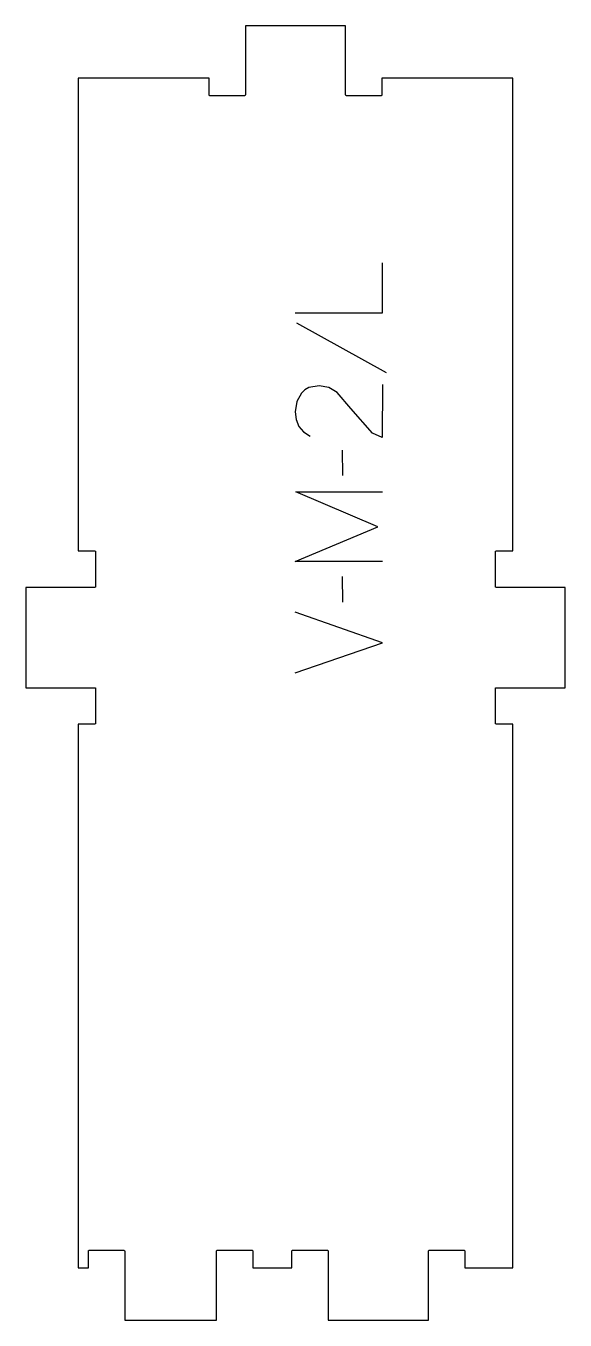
# Model space of a CAD drawing. Header units: millimetres. Extents: x -93 to 93, y -221 to 224.
import ezdxf

# ---------------------------------------------------------------- set-up
doc = ezdxf.new("R2010")
doc.units = ezdxf.units.MM
doc.layers.add('1_ANYTOOL_1MMDEEP_LABELS_S', color=2, linetype='Continuous', true_color=0xffff00)
doc.layers.add('4_ANYTOOL_CUTTHROUGH_OUTSI', color=5, linetype='Continuous', true_color=0x0000ff)

msp = doc.modelspace()

# ---------------------------------------------------------------- linework, layer by layer
at = {"layer": '1_ANYTOOL_1MMDEEP_LABELS_S'}
for p, q in [((0.47, 121.71), (31.24, 104.53)), ((16.11, 77.91), (16.2, 69.13)), ((16.11, 34.41), (16.2, 25.63))]:
    msp.add_line(p, q, dxfattribs=at)
for points in [[(0, 125.14), (30, 125.14), (30, 142.24)], [(29.96, 100.5), (29.91, 82.2), (26.54, 83.76), (19.07, 92.23), (14.36, 97.67), (11.58, 99.44), (8.23, 100.03), (4.68, 99.4), (3.27, 98.61), (2.1, 97.5), (0.52, 94.64), (0, 91.11), (0.32, 88.37), (1.27, 86.04), (2.87, 84.12), (5.1, 82.63)], [(30, 39.56), (0, 39.56), (28.37, 51.56), (0.13, 63.56), (30, 63.56)], [(0, 1.29), (30, 11.66), (0, 22.2)]]:
    msp.add_lwpolyline(points, dxfattribs=at)
at = {"layer": '4_ANYTOOL_CUTTHROUGH_OUTSI'}
msp.add_lwpolyline([(-68.93, -16.29), (-74.68, -16.29), (-74.68, -203.24), (-71.18, -203.24), (-71.18, -197.49, -0.414214), (-70.93, -197.24), (-58.93, -197.24, -0.414214), (-58.68, -197.49), (-58.68, -221.24), (-27.09, -221.24), (-27.09, -197.49, -0.414214), (-26.84, -197.24), (-14.84, -197.24, -0.414214), (-14.59, -197.49), (-14.59, -203.24), (-1.18, -203.24), (-1.18, -197.49, -0.414214), (-0.93, -197.24), (11.07, -197.24, -0.414214), (11.32, -197.49), (11.32, -221.24), (45.82, -221.24), (45.82, -197.49, -0.414214), (46.07, -197.24), (58.07, -197.24, -0.414214), (58.32, -197.49), (58.32, -203.24), (74.82, -203.24), (74.82, -16.29), (69.07, -16.29, -0.414214), (68.82, -16.04), (68.82, -4.04, -0.414214), (69.07, -3.79), (92.82, -3.79), (92.82, 30.71), (69.07, 30.71, -0.414214), (68.82, 30.96), (68.82, 42.96, -0.414214), (69.07, 43.21), (74.82, 43.21), (74.82, 205.76), (29.82, 205.76), (29.82, 200.01, -0.414214), (29.57, 199.76), (17.57, 199.76, -0.414214), (17.32, 200.01), (17.32, 223.76), (-17.18, 223.76), (-17.18, 200.01, -0.414214), (-17.43, 199.76), (-29.43, 199.76, -0.414214), (-29.68, 200.01), (-29.68, 205.76), (-74.68, 205.76), (-74.68, 43.21), (-68.93, 43.21, -0.414214), (-68.68, 42.96), (-68.68, 30.96, -0.414214), (-68.93, 30.71), (-92.68, 30.71), (-92.68, -3.79), (-68.93, -3.79, -0.414214), (-68.68, -4.04), (-68.68, -16.04, -0.414214)], format="xyb", close=True, dxfattribs=at)

doc.saveas('drawing.dxf')
